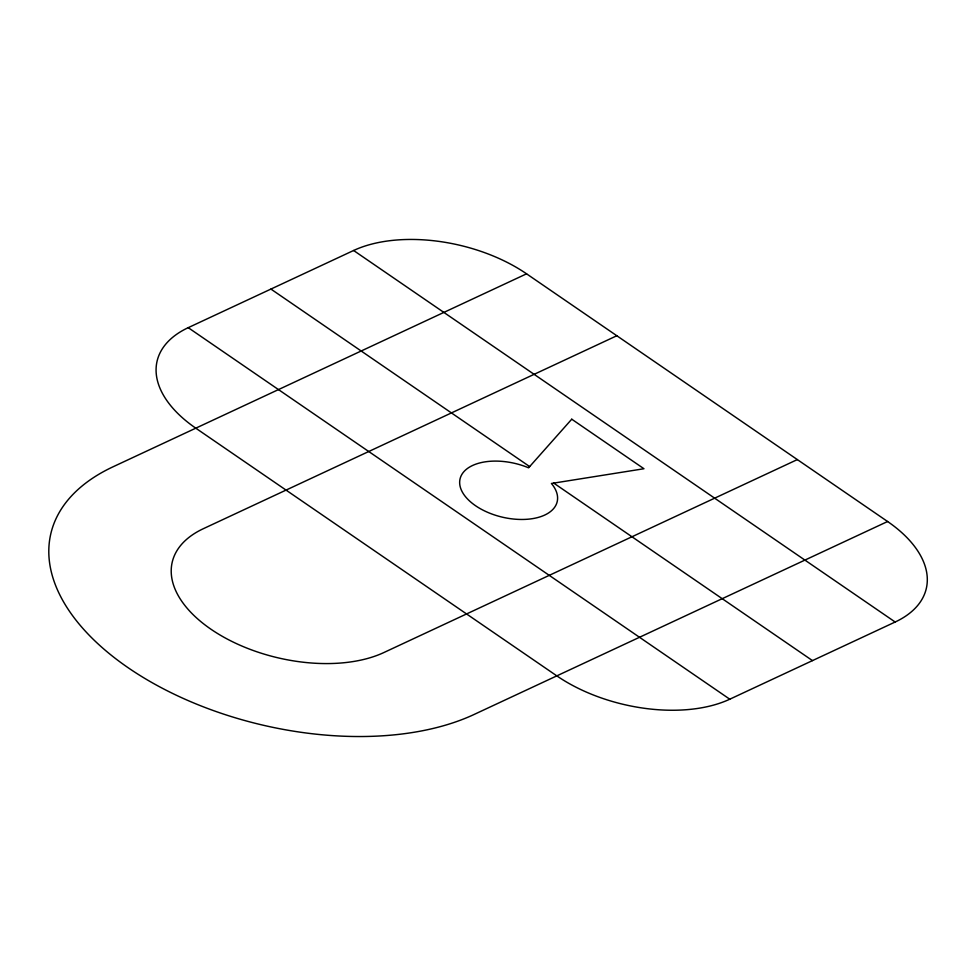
<?xml version="1.0" encoding="UTF-8"?>
<svg xmlns="http://www.w3.org/2000/svg" width="976" height="976" viewBox="0 0 976 976"><rect width="100%" height="100%" fill="white"/><g stroke="black" fill="none" stroke-linecap="round" stroke-linejoin="round"><path stroke-width="1.46" d="M188.222 327.668L353.617 250.49A124.684 69.003 13.2 0 1 526.564 273.817L887.599 521.513A124.684 69.003 13.2 0 1 895.163 622.017L729.78 699.206A124.684 69.003 13.2 0 1 556.82 675.868L195.798 428.183A124.684 69.003 13.2 0 1 188.222 327.668L729.78 699.206M526.564 273.817L113.094 466.772A249.38 138.006 13.2 0 0 128.234 667.791A249.38 138.006 13.2 0 0 474.129 714.456L887.599 521.513M616.82 335.744L203.362 528.687A124.684 69.003 13.2 0 0 210.926 629.203A124.684 69.003 13.2 0 0 383.873 652.541L797.343 459.586M353.617 250.49L895.163 622.017M270.925 289.079L529.663 466.589M553.734 483.096L812.471 660.606M571.741 419.204L528.577 467.809L526.564 466.992A49.874 27.596 13.2 0 0 459.879 479.789A49.874 27.596 13.2 0 0 517.548 519.354A49.874 27.596 13.2 0 0 552.44 484.743L551.403 483.474L643.953 468.736L571.741 419.204"/></g></svg>
